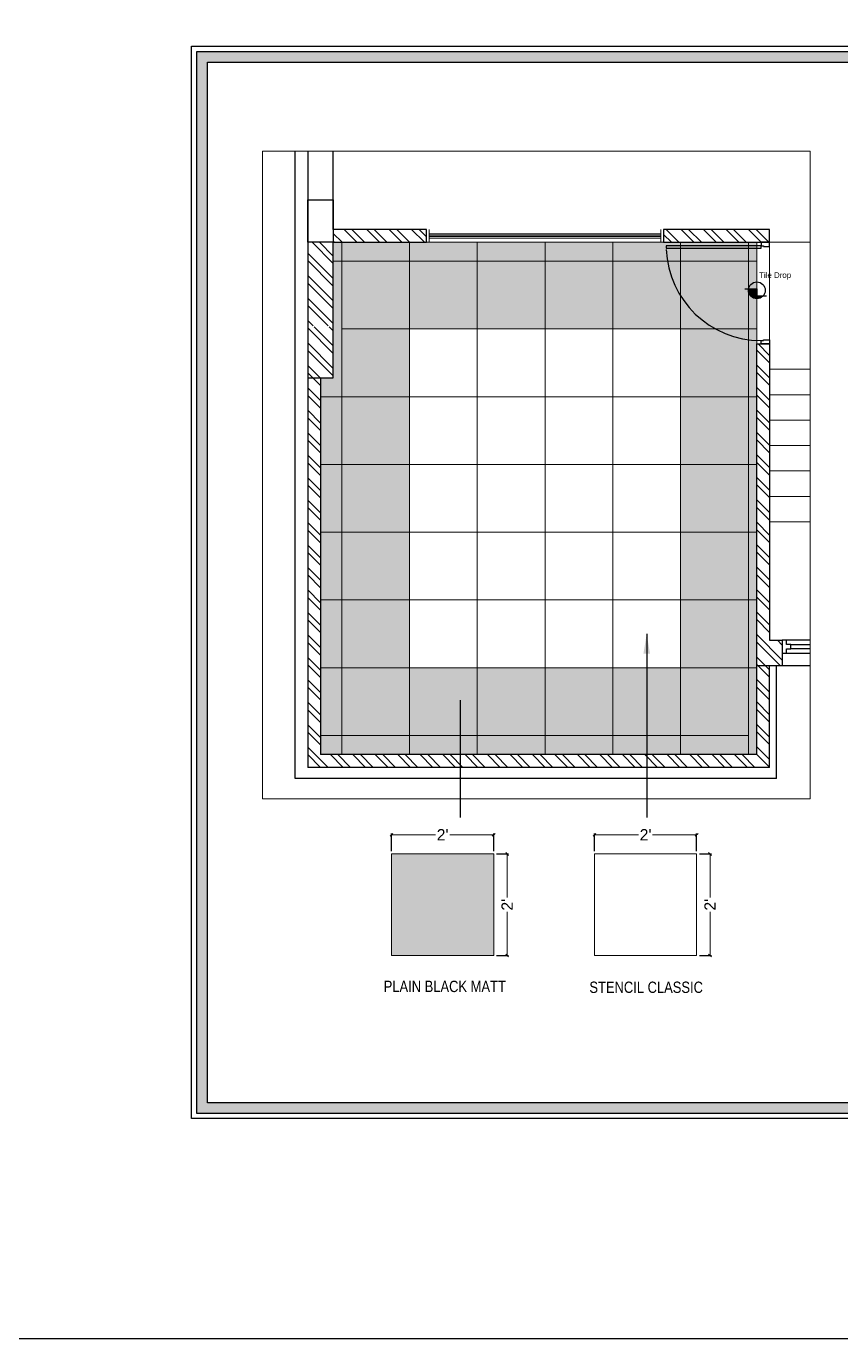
# Model space of a CAD drawing. Header units: millimetres. Extents: x 56222 to 3066687, y -650199 to -121287.
# Drawn here: x 153555.5 to 153844, y -179985.6 to -179520.6 of the extents above; entities that cross this region are included whole.
import ezdxf

# ---------------------------------------------------------------- set-up
doc = ezdxf.new("R2010")
doc.units = ezdxf.units.MM
doc.header["$MEASUREMENT"] = 0
doc.header["$PDMODE"] = 35
doc.layers.get('Defpoints').update_dxf_attribs({"color": 220})
for name, color, linetype in [('AR DOOR', 40, 'Continuous'), ('AR ELE-5', 134, 'Continuous'), ('AR HATCH-7', 7, 'Continuous'), ('GROUND FLOOR  ( Text )', 251, 'Continuous'), ('WIN', 250, 'Continuous')]:
    doc.layers.add(name, color=color, linetype=linetype)
for name, color, linetype, lineweight in [('COLUMN', 1, 'Continuous', 30), ('dim05', 1, 'Continuous', 13), ('Electrical', 84, 'Continuous', 30), ('FIRST FLOOR ( DW_RAIL )', 7, 'Continuous', 9), ('FIRST FLOOR ( TEXT )', 7, 'Continuous', 9), ('FIRST FLOOR_( STAIR )', 251, 'Continuous', 9), ('GROUND FLOOR  ( PLINE )', 251, 'Continuous', 30), ('NAME PLATE', 7, 'Continuous', 25), ('SECOND FLOOR', 7, 'Continuous', 9), ('SECOND FLOOR  ( PLINE )', 251, 'Continuous', 30), ('wall', 7, 'Continuous', 30), ('XX~SLAB ( BEAM )~ ( DIM )', 7, 'Continuous', 9)]:
    doc.layers.add(name, color=color, linetype=linetype, lineweight=lineweight)
doc.layers.add('hatch', color=253, linetype='Continuous', lineweight=0, transparency=0.4)
doc.layers.add('XX~SLAB ( PLINE )', color=251, linetype='Continuous', plot=False)
doc.styles.add('Arial', font='arial.ttf')
doc.styles.add('Cn_BT_9 ( BOLD )', font='swisscb.ttf', dxfattribs={"height": 9})
doc.styles.add('KATHA', font='swissc.ttf')
doc.styles.get("Standard").update_dxf_attribs({"font": 'arial.ttf', "height": 6})
doc.dimstyles.new('Cn_BT_9 ( BOLD )', dxfattribs={"dimtxt": 9, "dimasz": 5, "dimexe": 1.5, "dimexo": 0, "dimgap": 0.09, "dimtad": 0, "dimzin": 3, "dimdsep": 46, "dimlunit": 4, "dimtxsty": 'Cn_BT_9 ( BOLD )', "dimblk": 'DOT', "dimcen": 0.09, "dimdle": 1.5, "dimclrd": 251, "dimclre": 251, "dimclrt": 5, "dimadec": 0, "dimazin": 0, "dimtfac": 0.75, "dimtofl": 0, "dimtmove": 0, "dimatfit": 3, "dimfxl": 0, "dimtolj": 1, "dimtzin": 0, "dimlwd": 15, "dimlwe": 15, "dimarcsym": 0})
doc.dimstyles.new('ISO-25', dxfattribs={"dimtxt": 2.5, "dimasz": 1, "dimexe": 0.5, "dimexo": 1, "dimtad": 0, "dimdec": 1, "dimlunit": 4, "dimtxsty": 'Standard', "dimblk": 'OBLIQUE', "dimcen": 2.5, "dimclrd": 1, "dimclre": 1, "dimclrt": 5, "dimadec": 0, "dimazin": 0, "dimtfac": 1, "dimtdec": 1, "dimtmove": 0, "dimatfit": 3, "dimfxl": 1, "dimlwd": -1, "dimarcsym": 0})
pattern_1 = [(135, (769.57, -37.0313), (-3.97747564, -3.97747564), []), (135, (769.57, -34.3796), (-3.97747564, -3.97747564), [])]

# ---------------------------------------------------------------- blocks, each defined once
blk = doc.blocks.new('LAYOUT FILE')
at = {"layer": 'NAME PLATE', "true_color": 0xd39e00}
h = blk.add_hatch(color=42, dxfattribs=at)
h.paths.add_polyline_path([(3346889.83, -513806.18), (3346889.83, -514260.7), (3347535.56, -514260.7), (3347535.56, -513806.18)])
h.paths.add_polyline_path([(3346894.36, -513810.71), (3347531.03, -513810.71), (3347531.03, -514256.17), (3346894.36, -514256.17)], flags=16)
at = {"layer": 'NAME PLATE', "color": 42, "true_color": 0xd39e00}
for points in [[(3346887.56, -513803.91), (3347537.83, -513803.91), (3347537.83, -514262.96), (3346887.56, -514262.96)], [(3346889.83, -513806.18), (3347535.56, -513806.18), (3347535.56, -514260.7), (3346889.83, -514260.7)], [(3346894.36, -513810.71), (3347531.03, -513810.71), (3347531.03, -514256.17), (3346894.36, -514256.17)]]:
    blk.add_lwpolyline(points, close=True, dxfattribs=at)
blk = doc.blocks.new('*U18')
for points in [[(0, 0), (0, 1120), (-30, 1120), (-30, 0)], [(40, 0), (0, 0), (0, -30), (-10, -30), (-10, -100), (40, -100)], [(-1160, 0), (-1120, 0), (-1120, -30), (-1110, -30), (-1110, -100), (-1160, -100)]]:
    blk.add_lwpolyline(points, close=True)
at = {"layer": 'AR ELE-5', "linetype": 'ByBlock', "ltscale": 15}
blk.add_arc((2, -1), 1122, 92.373, 179.9653, dxfattribs=at)
blk = doc.blocks.new('DF DF D')
at = {"layer": 'WIN'}
h = blk.add_hatch(color=256, dxfattribs=at)
h.dxf.hatch_style = 1
h.paths.add_polyline_path([(3351769.17, -515756.21), (3351769.17, -515753.29, 0.049939), (3351768.58, -515753.23, 0.699776), (3351766.66, -515758.48), (3351766.66, -515756.21)])
blk.add_lwpolyline([(3351769.17, -515752), (3351769.17, -515756.21), (3351766.66, -515756.21), (3351766.66, -515759.61)], dxfattribs=at)
blk.add_circle((3351768.58, -515756.21), 2.98, dxfattribs=at)
blk = doc.blocks.new('_Oblique')
at = {"layer": 'wall', "color": 0, "lineweight": -2}
blk.add_line((-0.5, -0.5), (0.5, 0.5), dxfattribs=at)
blk = doc.blocks.new('*D288')
at = {"layer": 'Defpoints', "color": 0, "lineweight": 30, "transparency": 16777216}
for p in [(153721.1, -179807.04), (153684.91, -179813.84), (153721.1, -179813.84)]:
    blk.add_point(p, dxfattribs=at)
at = {"layer": 'dim05', "color": 1, "linetype": 'Continuous', "lineweight": -2, "transparency": 16777216}
for p, q in [((153684.91, -179812.84), (153684.91, -179806.54)), ((153721.1, -179812.84), (153721.1, -179806.54))]:
    blk.add_line(p, q, dxfattribs=at)
at = {"layer": 'dim05', "color": 1, "linetype": 'Continuous', "transparency": 16777216}
for p, q in [((153684.91, -179807.04), (153700.5, -179807.04)), ((153721.1, -179807.04), (153705.5, -179807.04))]:
    blk.add_line(p, q, dxfattribs=at)
at = {"layer": 'dim05', "color": 1, "transparency": 16777216, "rotation": 180}
blk.add_blockref('_Oblique', (153684.91, -179807.04), dxfattribs=at)
at = {"layer": 'dim05', "color": 1, "transparency": 16777216}
blk.add_blockref('_Oblique', (153721.1, -179807.04), dxfattribs=at)
at = {"layer": 'dim05', "color": 5, "lineweight": 25, "transparency": 16777216, "insert": (153703, -179807.04), "char_height": 4, "attachment_point": 5, "style": 'Arial'}
blk.add_mtext("2'", dxfattribs=at)
blk = doc.blocks.new('*D289')
at = {"layer": 'Defpoints', "color": 0, "lineweight": 30, "transparency": 16777216}
for p in [(153721.1, -179813.84), (153721.1, -179849.8), (153725.85, -179849.8)]:
    blk.add_point(p, dxfattribs=at)
at = {"layer": 'dim05', "color": 1, "linetype": 'Continuous', "lineweight": -2, "transparency": 16777216}
for p, q in [((153722.1, -179813.84), (153726.35, -179813.84)), ((153722.1, -179849.8), (153726.35, -179849.8))]:
    blk.add_line(p, q, dxfattribs=at)
at = {"layer": 'dim05', "color": 1, "linetype": 'Continuous', "transparency": 16777216}
for p, q in [((153725.85, -179813.84), (153725.85, -179829.32)), ((153725.85, -179849.8), (153725.85, -179834.32))]:
    blk.add_line(p, q, dxfattribs=at)
at = {"layer": 'dim05', "color": 1, "transparency": 16777216}
for p, rotation in [((153725.85, -179813.84), 90), ((153725.85, -179849.8), 270)]:
    blk.add_blockref('_Oblique', p, dxfattribs=dict(at, rotation=rotation))
at = {"layer": 'dim05', "color": 5, "lineweight": 25, "transparency": 16777216, "insert": (153725.85, -179831.82), "char_height": 4, "attachment_point": 5, "rotation": 90, "style": 'Arial'}
blk.add_mtext("2'", dxfattribs=at)
blk = doc.blocks.new('*D290')
at = {"layer": 'Defpoints', "color": 0, "lineweight": 30, "transparency": 16777216}
for p in [(153792.98, -179807.04), (153756.79, -179813.84), (153792.98, -179813.84)]:
    blk.add_point(p, dxfattribs=at)
at = {"layer": 'dim05', "color": 1, "linetype": 'Continuous', "lineweight": -2, "transparency": 16777216}
for p, q in [((153756.79, -179812.84), (153756.79, -179806.54)), ((153792.98, -179812.84), (153792.98, -179806.54))]:
    blk.add_line(p, q, dxfattribs=at)
at = {"layer": 'dim05', "color": 1, "linetype": 'Continuous', "transparency": 16777216}
for p, q in [((153756.79, -179807.04), (153772.39, -179807.04)), ((153792.98, -179807.04), (153777.39, -179807.04))]:
    blk.add_line(p, q, dxfattribs=at)
at = {"layer": 'dim05', "color": 1, "transparency": 16777216, "rotation": 180}
blk.add_blockref('_Oblique', (153756.79, -179807.04), dxfattribs=at)
at = {"layer": 'dim05', "color": 1, "transparency": 16777216}
blk.add_blockref('_Oblique', (153792.98, -179807.04), dxfattribs=at)
at = {"layer": 'dim05', "color": 5, "lineweight": 25, "transparency": 16777216, "insert": (153774.89, -179807.04), "char_height": 4, "attachment_point": 5, "style": 'Arial'}
blk.add_mtext("2'", dxfattribs=at)
blk = doc.blocks.new('*D291')
at = {"layer": 'Defpoints', "color": 0, "lineweight": 30, "transparency": 16777216}
for p in [(153792.98, -179813.84), (153792.98, -179849.8), (153797.73, -179849.8)]:
    blk.add_point(p, dxfattribs=at)
at = {"layer": 'dim05', "color": 1, "linetype": 'Continuous', "lineweight": -2, "transparency": 16777216}
for p, q in [((153793.98, -179813.84), (153798.23, -179813.84)), ((153793.98, -179849.8), (153798.23, -179849.8))]:
    blk.add_line(p, q, dxfattribs=at)
at = {"layer": 'dim05', "color": 1, "linetype": 'Continuous', "transparency": 16777216}
for p, q in [((153797.73, -179813.84), (153797.73, -179829.32)), ((153797.73, -179849.8), (153797.73, -179834.32))]:
    blk.add_line(p, q, dxfattribs=at)
at = {"layer": 'dim05', "color": 1, "transparency": 16777216}
for p, rotation in [((153797.73, -179813.84), 90), ((153797.73, -179849.8), 270)]:
    blk.add_blockref('_Oblique', p, dxfattribs=dict(at, rotation=rotation))
at = {"layer": 'dim05', "color": 5, "lineweight": 25, "transparency": 16777216, "insert": (153797.73, -179831.82), "char_height": 4, "attachment_point": 5, "rotation": 90, "style": 'Arial'}
blk.add_mtext("2'", dxfattribs=at)
blk = doc.blocks.new('_Dot')
at = {"color": 0, "linetype": 'ByBlock', "lineweight": -2}
blk.add_line((-0.5, 0), (-1, 0), dxfattribs=at)
at = {"color": 0, "linetype": 'ByBlock', "const_width": 0.5}
blk.add_lwpolyline([(-0.25, 0, 1), (0.25, 0, 1)], format="xyb", close=True, dxfattribs=at)

msp = doc.modelspace()

# ---------------------------------------------------------------- hatches: boundary and pattern name
at = {"layer": 'AR HATCH-7', "lineweight": 30, "true_color": 0x000000, "transparency": 33554684}
h = msp.add_hatch(color=18, dxfattribs=at)
h.dxf.hatch_style = 1
h.paths.add_polyline_path([(153667.293, -179597.165), (153664.293, -179597.165), (153664.293, -179603.857), (153667.293, -179603.857)])
h.paths.add_polyline_path([(153667.293, -179603.857), (153664.293, -179603.857), (153664.293, -179645.165), (153659.793, -179645.165), (153659.793, -179651.857), (153667.293, -179651.857), (153667.293, -179627.857)])
h.paths.add_polyline_path([(153667.293, -179651.857), (153659.793, -179651.857), (153659.793, -179675.857), (153667.293, -179675.857)])
h.paths.add_polyline_path([(153667.293, -179675.857), (153659.793, -179675.857), (153659.793, -179699.857), (153667.293, -179699.857)])
h = msp.add_hatch(color=18, dxfattribs=at)
h.dxf.hatch_style = 1
h.paths.add_polyline_path([(153691.293, -179597.165), (153667.293, -179597.165), (153667.293, -179603.857), (153691.293, -179603.857)])
h.paths.add_polyline_path([(153715.293, -179597.165), (153691.293, -179597.165), (153691.293, -179603.857), (153715.293, -179603.857)])
h.paths.add_polyline_path([(153739.293, -179597.165), (153715.293, -179597.165), (153715.293, -179603.857), (153739.293, -179603.857)])
h.paths.add_polyline_path([(153763.293, -179597.165), (153739.293, -179597.165), (153739.293, -179603.857), (153763.293, -179603.857)])
h.paths.add_polyline_path([(153787.293, -179597.165), (153763.293, -179597.165), (153763.293, -179603.857), (153787.293, -179603.857)])
h.paths.add_polyline_path([(153811.293, -179597.165), (153787.293, -179597.165), (153787.293, -179603.857), (153811.293, -179603.857)])
h.paths.add_polyline_path([(153814.293, -179597.165), (153811.293, -179597.165), (153811.293, -179603.857), (153814.293, -179603.857)])
h.paths.add_polyline_path([(153814.293, -179603.857), (153811.293, -179603.857), (153811.293, -179627.857), (153814.293, -179627.857)])
h.paths.add_polyline_path([(153811.293, -179603.857), (153787.293, -179603.857), (153787.293, -179627.857), (153811.293, -179627.857)])
h.paths.add_polyline_path([(153787.293, -179603.857), (153763.293, -179603.857), (153763.293, -179627.857), (153787.293, -179627.857)])
h.paths.add_polyline_path([(153763.293, -179603.857), (153739.293, -179603.857), (153739.293, -179627.857), (153763.293, -179627.857)])
h.paths.add_polyline_path([(153739.293, -179603.857), (153715.293, -179603.857), (153715.293, -179627.857), (153739.293, -179627.857)])
h.paths.add_polyline_path([(153715.293, -179603.857), (153691.293, -179603.857), (153691.293, -179627.857), (153715.293, -179627.857)])
h.paths.add_polyline_path([(153691.293, -179603.857), (153667.293, -179603.857), (153667.293, -179627.857), (153691.293, -179627.857)])
h.paths.add_polyline_path([(153691.293, -179627.857), (153667.293, -179627.857), (153667.293, -179651.857), (153691.293, -179651.857)])
h.paths.add_polyline_path([(153691.293, -179651.857), (153667.293, -179651.857), (153667.293, -179675.857), (153691.293, -179675.857)])
h.paths.add_polyline_path([(153691.293, -179675.857), (153667.293, -179675.857), (153667.293, -179699.857), (153691.293, -179699.857)])
h.paths.add_polyline_path([(153691.293, -179699.857), (153667.293, -179699.857), (153667.293, -179723.857), (153691.293, -179723.857)])
h.paths.add_polyline_path([(153691.293, -179723.857), (153667.293, -179723.857), (153667.293, -179747.857), (153691.293, -179747.857)])
h.paths.add_polyline_path([(153691.293, -179747.857), (153667.293, -179747.857), (153667.293, -179771.857), (153691.293, -179771.857)])
h.paths.add_polyline_path([(153715.293, -179747.857), (153691.293, -179747.857), (153691.293, -179771.857), (153715.293, -179771.857)])
h.paths.add_polyline_path([(153691.293, -179771.857), (153667.293, -179771.857), (153667.293, -179778.666), (153691.293, -179778.666)])
h.paths.add_polyline_path([(153715.293, -179771.857), (153691.293, -179771.857), (153691.293, -179778.666), (153715.293, -179778.666)])
h.paths.add_polyline_path([(153739.293, -179771.857), (153715.293, -179771.857), (153715.293, -179778.666), (153739.293, -179778.666)])
h.paths.add_polyline_path([(153739.293, -179747.857), (153715.293, -179747.857), (153715.293, -179771.857), (153739.293, -179771.857)])
h.paths.add_polyline_path([(153763.293, -179747.857), (153739.293, -179747.857), (153739.293, -179771.857), (153763.293, -179771.857)])
h.paths.add_polyline_path([(153763.293, -179771.857), (153739.293, -179771.857), (153739.293, -179778.666), (153763.293, -179778.666)])
h.paths.add_polyline_path([(153787.293, -179771.857), (153763.293, -179771.857), (153763.293, -179778.666), (153787.293, -179778.666)])
h.paths.add_polyline_path([(153787.293, -179747.857), (153763.293, -179747.857), (153763.293, -179771.857), (153787.293, -179771.857)])
h.paths.add_polyline_path([(153811.293, -179747.857), (153787.293, -179747.857), (153787.293, -179771.857), (153811.293, -179771.857)])
h.paths.add_polyline_path([(153811.293, -179771.857), (153787.293, -179771.857), (153787.293, -179778.666), (153811.293, -179778.666)])
h.paths.add_polyline_path([(153811.293, -179723.857), (153787.293, -179723.857), (153787.293, -179747.857), (153811.293, -179747.857)])
h.paths.add_polyline_path([(153811.293, -179699.857), (153787.293, -179699.857), (153787.293, -179723.857), (153811.293, -179723.857)])
h.paths.add_polyline_path([(153811.293, -179675.857), (153787.293, -179675.857), (153787.293, -179699.857), (153811.293, -179699.857)])
h.paths.add_polyline_path([(153811.293, -179651.857), (153787.293, -179651.857), (153787.293, -179675.857), (153811.293, -179675.857)])
h.paths.add_polyline_path([(153811.293, -179627.857), (153787.293, -179627.857), (153787.293, -179651.857), (153811.293, -179651.857)])
h = msp.add_hatch(color=18, dxfattribs=at)
h.dxf.hatch_style = 1
h.paths.add_polyline_path([(153667.293, -179699.857), (153659.793, -179699.857), (153659.793, -179723.857), (153667.293, -179723.857)])
h.paths.add_polyline_path([(153667.293, -179723.857), (153659.793, -179723.857), (153659.793, -179747.857), (153667.293, -179747.857)])
h.paths.add_polyline_path([(153667.293, -179747.857), (153659.793, -179747.857), (153659.793, -179771.857), (153667.293, -179771.857)])
h.paths.add_polyline_path([(153667.293, -179771.857), (153659.793, -179771.857), (153659.793, -179778.666), (153667.293, -179778.666)])
h.paths.add_polyline_path([(153814.293, -179747.857), (153811.293, -179747.857), (153811.293, -179771.857), (153811.293, -179778.666), (153814.293, -179778.666)])
h.paths.add_polyline_path([(153814.293, -179723.857), (153811.293, -179723.857), (153811.293, -179747.857), (153814.293, -179747.857), (153814.293, -179747.165)])
h.paths.add_polyline_path([(153814.293, -179699.857), (153811.293, -179699.857), (153811.293, -179723.857), (153814.293, -179723.857)])
h.paths.add_polyline_path([(153814.293, -179675.857), (153811.293, -179675.857), (153811.293, -179699.857), (153814.293, -179699.857)])
h.paths.add_polyline_path([(153814.293, -179651.857), (153811.293, -179651.857), (153811.293, -179675.857), (153814.293, -179675.857)])
h.paths.add_polyline_path([(153814.293, -179633.165), (153814.293, -179631.931, -0.0223905), (153811.293, -179631.66), (153811.293, -179651.857), (153814.293, -179651.857)])
h.paths.add_polyline_path([(153814.293, -179627.857), (153811.293, -179627.857), (153811.293, -179631.66, 0.0223905), (153814.293, -179631.931)])
h = msp.add_hatch(color=18, dxfattribs=at)
h.dxf.hatch_style = 1
h.paths.add_polyline_path([(153721.098, -179813.843), (153684.908, -179813.843), (153684.908, -179849.802), (153721.098, -179849.802)])
at = {"layer": 'hatch', "lineweight": 0, "true_color": 0x636466, "transparency": 33554610}
h = msp.add_hatch(dxfattribs=at)
h.set_pattern_fill('ANSI32', color=251, scale=15, angle=90, style=0)
h.set_pattern_definition(pattern_1)
h.paths.add_polyline_path([(153697.293, -179592.665), (153664.293, -179592.665), (153664.293, -179597.165), (153697.293, -179597.165)])
h = msp.add_hatch(dxfattribs=at)
h.set_pattern_fill('ANSI32', color=251, scale=15, angle=90, style=0)
h.set_pattern_definition(pattern_1)
h.paths.add_polyline_path([(153818.793, -179592.665), (153803.427, -179592.665), (153781.293, -179592.665), (153781.293, -179597.165), (153818.793, -179597.165)])
h = msp.add_hatch(dxfattribs=at)
h.set_pattern_fill('ANSI32', color=251, scale=15, angle=90, style=0)
h.set_pattern_definition(pattern_1)
h.paths.add_polyline_path([(153664.293, -179597.165), (153655.293, -179597.165), (153655.293, -179645.165), (153664.293, -179645.165)])
h.paths.add_polyline_path([(153656.773, -179626.713), (153663.865, -179626.713), (153663.865, -179627.076), (153656.773, -179627.076)], flags=16)
h = msp.add_hatch(dxfattribs=at)
h.set_pattern_fill('ANSI32', color=251, scale=15, angle=90, style=0)
h.set_pattern_definition(pattern_1)
h.paths.add_polyline_path([(153823.293, -179738.165), (153818.793, -179738.165), (153818.793, -179633.165), (153815.793, -179633.165), (153814.293, -179633.165), (153814.293, -179747.165), (153823.293, -179747.165)])
h = msp.add_hatch(dxfattribs=at)
h.set_pattern_fill('ANSI32', color=251, scale=15, angle=90, style=0)
h.set_pattern_definition(pattern_1)
h.paths.add_polyline_path([(153818.793, -179747.165), (153814.293, -179747.165), (153814.293, -179778.666), (153659.793, -179778.666), (153659.793, -179645.165), (153655.293, -179645.165), (153655.293, -179783.166), (153818.793, -179783.166)])

# ---------------------------------------------------------------- linework, layer by layer
at = {"layer": 'COLUMN'}
msp.add_lwpolyline([(153655.293, -179582.165), (153664.293, -179582.165), (153664.293, -179597.165), (153655.293, -179597.165)], close=True, dxfattribs=at)
at = {"layer": 'dim05', "color": 3, "lineweight": 30}
msp.add_lwpolyline([(150904.03, -179275.246), (154243.905, -179275.246), (154243.905, -179985.574), (150904.03, -179985.574)], close=True, dxfattribs=at)
at = {"layer": 'FIRST FLOOR ( DW_RAIL )'}
for points in [[(153698.293, -179597.165), (153698.293, -179592.665)], [(153780.293, -179592.665), (153780.293, -179597.165)]]:
    msp.add_lwpolyline(points, dxfattribs=at)
for points in [[(153698.293, -179594.165), (153780.293, -179594.165), (153780.293, -179594.665), (153698.293, -179594.665)], [(153698.293, -179595.165), (153780.293, -179595.165), (153780.293, -179595.665), (153698.293, -179595.665)]]:
    msp.add_lwpolyline(points, close=True, dxfattribs=at)
at = {"layer": 'FIRST FLOOR_( STAIR )'}
for p, q in [((153833.204, -179642.165), (153818.793, -179642.165)), ((153833.204, -179651.165), (153818.793, -179651.165)), ((153833.204, -179660.165), (153818.793, -179660.165)), ((153833.204, -179669.165), (153818.793, -179669.165)), ((153833.204, -179678.165), (153818.793, -179678.165)), ((153833.204, -179687.165), (153818.793, -179687.165)), ((153833.204, -179696.165), (153818.793, -179696.165))]:
    msp.add_line(p, q, dxfattribs=at)
at = {"layer": 'GROUND FLOOR  ( PLINE )', "lineweight": 0}
msp.add_lwpolyline([(153639.148, -179564.87), (153833.204, -179564.87), (153833.204, -179794.295), (153639.148, -179794.295)], close=True, dxfattribs=at)
at = {"layer": 'GROUND FLOOR  ( Text )', "lineweight": 0}
for points in [[(153684.908, -179813.843), (153721.098, -179813.843), (153721.098, -179849.802), (153684.908, -179849.802)], [(153756.792, -179813.843), (153792.983, -179813.843), (153792.983, -179849.802), (153756.792, -179849.802)]]:
    msp.add_lwpolyline(points, close=True, dxfattribs=at)
at = {"layer": 'SECOND FLOOR'}
for p, q in [((153664.293, -179592.665), (153664.293, -179564.87)), ((153664.293, -179592.665), (153697.293, -179592.665)), ((153697.293, -179597.165), (153697.293, -179592.665)), ((153781.293, -179592.665), (153818.793, -179592.665)), ((153781.293, -179597.165), (153781.293, -179592.665)), ((153818.793, -179597.165), (153818.793, -179592.665)), ((153664.293, -179597.165), (153818.793, -179597.165)), ((153664.293, -179645.165), (153664.293, -179597.165)), ((153814.293, -179747.165), (153814.293, -179597.165)), ((153814.293, -179747.165), (153814.293, -179597.165)), ((153814.293, -179633.165), (153818.793, -179633.165)), ((153818.793, -179738.165), (153818.793, -179633.165)), ((153664.293, -179645.165), (153655.293, -179645.165)), ((153833.204, -179738.165), (153818.793, -179738.165))]:
    msp.add_line(p, q, dxfattribs=at)
at = {"layer": 'SECOND FLOOR  ( PLINE )'}
for p, q in [((153655.293, -179564.87), (153655.293, -179783.166)), ((153659.793, -179645.165), (153659.793, -179778.666)), ((153814.293, -179778.666), (153814.293, -179747.165)), ((153818.793, -179783.166), (153818.793, -179747.165)), ((153814.293, -179778.666), (153659.793, -179778.666)), ((153818.793, -179783.166), (153655.293, -179783.166))]:
    msp.add_line(p, q, dxfattribs=at)
for points in [[(153655.293, -179564.87), (153655.293, -179645.165), (153664.293, -179645.165), (153664.293, -179597.165), (153697.293, -179597.165), (153697.293, -179592.665), (153664.293, -179592.665), (153664.293, -179564.87)], [(153823.293, -179747.165), (153814.293, -179747.165), (153814.293, -179633.165), (153818.793, -179633.165), (153818.793, -179738.165), (153823.293, -179738.165), (153823.293, -179747.165), (153823.293, -179747.165)]]:
    msp.add_lwpolyline(points, dxfattribs=at)
msp.add_lwpolyline([(153818.793, -179592.665), (153781.293, -179592.665), (153781.293, -179597.165), (153818.793, -179597.165)], close=True, dxfattribs=at)
at = {"layer": 'XX~SLAB ( BEAM )~ ( DIM )', "color": 251, "lineweight": 0, "true_color": 0x636466}
for p, q in [((153691.293, -179600.165), (153691.293, -179597.282)), ((153739.293, -179600.165), (153739.293, -179597.282)), ((153787.293, -179600.165), (153787.293, -179597.282)), ((153667.293, -179603.857), (153664.293, -179603.857)), ((153811.293, -179603.857), (153814.293, -179603.857)), ((153811.293, -179627.857), (153814.293, -179627.857)), ((153667.293, -179651.857), (153659.793, -179651.857)), ((153811.293, -179651.857), (153814.293, -179651.857)), ((153667.293, -179675.857), (153659.793, -179675.857)), ((153811.293, -179675.857), (153814.293, -179675.857)), ((153667.293, -179699.857), (153659.793, -179699.857)), ((153811.293, -179699.857), (153814.293, -179699.857)), ((153667.293, -179723.857), (153659.793, -179723.857)), ((153811.293, -179723.857), (153814.293, -179723.857)), ((153667.293, -179747.857), (153659.793, -179747.857)), ((153811.293, -179747.857), (153814.293, -179747.857)), ((153667.293, -179771.857), (153659.793, -179771.857))]:
    msp.add_line(p, q, dxfattribs=at)
for points in [[(153667.293, -179597.165), (153691.293, -179597.165), (153691.293, -179603.857), (153667.293, -179603.857)], [(153715.293, -179597.165), (153691.293, -179597.165), (153691.293, -179603.857), (153715.293, -179603.857)], [(153715.293, -179597.165), (153739.293, -179597.165), (153739.293, -179603.857), (153715.293, -179603.857)], [(153763.293, -179597.165), (153739.293, -179597.165), (153739.293, -179603.857), (153763.293, -179603.857)], [(153763.293, -179597.165), (153787.293, -179597.165), (153787.293, -179603.857), (153763.293, -179603.857)], [(153811.293, -179597.165), (153787.293, -179597.165), (153787.293, -179603.857), (153811.293, -179603.857)], [(153667.293, -179627.857), (153691.293, -179627.857), (153691.293, -179603.857), (153667.293, -179603.857)], [(153715.293, -179627.857), (153691.293, -179627.857), (153691.293, -179603.857), (153715.293, -179603.857)], [(153715.293, -179627.857), (153739.293, -179627.857), (153739.293, -179603.857), (153715.293, -179603.857)], [(153763.293, -179627.857), (153739.293, -179627.857), (153739.293, -179603.857), (153763.293, -179603.857)], [(153763.293, -179627.857), (153787.293, -179627.857), (153787.293, -179603.857), (153763.293, -179603.857)], [(153811.293, -179627.857), (153787.293, -179627.857), (153787.293, -179603.857), (153811.293, -179603.857)], [(153667.293, -179627.857), (153691.293, -179627.857), (153691.293, -179651.857), (153667.293, -179651.857)], [(153715.293, -179627.857), (153691.293, -179627.857), (153691.293, -179651.857), (153715.293, -179651.857)], [(153691.293, -179627.857), (153715.293, -179627.857), (153715.293, -179651.857), (153691.293, -179651.857)], [(153691.293, -179627.857), (153715.293, -179627.857), (153715.293, -179651.857), (153691.293, -179651.857)], [(153691.293, -179627.857), (153715.293, -179627.857), (153715.293, -179651.857), (153691.293, -179651.857)], [(153715.293, -179627.857), (153739.293, -179627.857), (153739.293, -179651.857), (153715.293, -179651.857)], [(153715.293, -179627.857), (153739.293, -179627.857), (153739.293, -179651.857), (153715.293, -179651.857)], [(153715.293, -179627.857), (153739.293, -179627.857), (153739.293, -179651.857), (153715.293, -179651.857)], [(153715.293, -179627.857), (153739.293, -179627.857), (153739.293, -179651.857), (153715.293, -179651.857)], [(153763.293, -179627.857), (153739.293, -179627.857), (153739.293, -179651.857), (153763.293, -179651.857)], [(153739.293, -179627.857), (153763.293, -179627.857), (153763.293, -179651.857), (153739.293, -179651.857)], [(153739.293, -179627.857), (153763.293, -179627.857), (153763.293, -179651.857), (153739.293, -179651.857)], [(153739.293, -179627.857), (153763.293, -179627.857), (153763.293, -179651.857), (153739.293, -179651.857)], [(153763.293, -179627.857), (153787.293, -179627.857), (153787.293, -179651.857), (153763.293, -179651.857)], [(153763.293, -179627.857), (153787.293, -179627.857), (153787.293, -179651.857), (153763.293, -179651.857)], [(153763.293, -179627.857), (153787.293, -179627.857), (153787.293, -179651.857), (153763.293, -179651.857)], [(153763.293, -179627.857), (153787.293, -179627.857), (153787.293, -179651.857), (153763.293, -179651.857)], [(153811.293, -179627.857), (153787.293, -179627.857), (153787.293, -179651.857), (153811.293, -179651.857)], [(153667.293, -179675.857), (153691.293, -179675.857), (153691.293, -179651.857), (153667.293, -179651.857)], [(153715.293, -179675.857), (153691.293, -179675.857), (153691.293, -179651.857), (153715.293, -179651.857)], [(153691.293, -179651.857), (153715.293, -179651.857), (153715.293, -179675.857), (153691.293, -179675.857)], [(153691.293, -179651.857), (153715.293, -179651.857), (153715.293, -179675.857), (153691.293, -179675.857)], [(153691.293, -179651.857), (153715.293, -179651.857), (153715.293, -179675.857), (153691.293, -179675.857)], [(153715.293, -179675.857), (153739.293, -179675.857), (153739.293, -179651.857), (153715.293, -179651.857)], [(153715.293, -179651.857), (153739.293, -179651.857), (153739.293, -179675.857), (153715.293, -179675.857)], [(153715.293, -179651.857), (153739.293, -179651.857), (153739.293, -179675.857), (153715.293, -179675.857)], [(153715.293, -179651.857), (153739.293, -179651.857), (153739.293, -179675.857), (153715.293, -179675.857)], [(153763.293, -179675.857), (153739.293, -179675.857), (153739.293, -179651.857), (153763.293, -179651.857)], [(153739.293, -179651.857), (153763.293, -179651.857), (153763.293, -179675.857), (153739.293, -179675.857)], [(153739.293, -179651.857), (153763.293, -179651.857), (153763.293, -179675.857), (153739.293, -179675.857)], [(153739.293, -179651.857), (153763.293, -179651.857), (153763.293, -179675.857), (153739.293, -179675.857)], [(153763.293, -179675.857), (153787.293, -179675.857), (153787.293, -179651.857), (153763.293, -179651.857)], [(153763.293, -179651.857), (153787.293, -179651.857), (153787.293, -179675.857), (153763.293, -179675.857)], [(153763.293, -179651.857), (153787.293, -179651.857), (153787.293, -179675.857), (153763.293, -179675.857)], [(153763.293, -179651.857), (153787.293, -179651.857), (153787.293, -179675.857), (153763.293, -179675.857)], [(153811.293, -179675.857), (153787.293, -179675.857), (153787.293, -179651.857), (153811.293, -179651.857)], [(153667.293, -179675.857), (153691.293, -179675.857), (153691.293, -179699.857), (153667.293, -179699.857)], [(153715.293, -179675.857), (153691.293, -179675.857), (153691.293, -179699.857), (153715.293, -179699.857)], [(153691.293, -179675.857), (153715.293, -179675.857), (153715.293, -179699.857), (153691.293, -179699.857)], [(153691.293, -179675.857), (153715.293, -179675.857), (153715.293, -179699.857), (153691.293, -179699.857)], [(153691.293, -179675.857), (153715.293, -179675.857), (153715.293, -179699.857), (153691.293, -179699.857)], [(153715.293, -179675.857), (153739.293, -179675.857), (153739.293, -179699.857), (153715.293, -179699.857)], [(153715.293, -179675.857), (153739.293, -179675.857), (153739.293, -179699.857), (153715.293, -179699.857)], [(153715.293, -179675.857), (153739.293, -179675.857), (153739.293, -179699.857), (153715.293, -179699.857)], [(153715.293, -179675.857), (153739.293, -179675.857), (153739.293, -179699.857), (153715.293, -179699.857)], [(153763.293, -179675.857), (153739.293, -179675.857), (153739.293, -179699.857), (153763.293, -179699.857)], [(153739.293, -179675.857), (153763.293, -179675.857), (153763.293, -179699.857), (153739.293, -179699.857)], [(153739.293, -179675.857), (153763.293, -179675.857), (153763.293, -179699.857), (153739.293, -179699.857)], [(153739.293, -179675.857), (153763.293, -179675.857), (153763.293, -179699.857), (153739.293, -179699.857)], [(153763.293, -179675.857), (153787.293, -179675.857), (153787.293, -179699.857), (153763.293, -179699.857)], [(153763.293, -179675.857), (153787.293, -179675.857), (153787.293, -179699.857), (153763.293, -179699.857)], [(153763.293, -179675.857), (153787.293, -179675.857), (153787.293, -179699.857), (153763.293, -179699.857)], [(153763.293, -179675.857), (153787.293, -179675.857), (153787.293, -179699.857), (153763.293, -179699.857)], [(153811.293, -179675.857), (153787.293, -179675.857), (153787.293, -179699.857), (153811.293, -179699.857)], [(153667.293, -179723.857), (153691.293, -179723.857), (153691.293, -179699.857), (153667.293, -179699.857)], [(153715.293, -179723.857), (153691.293, -179723.857), (153691.293, -179699.857), (153715.293, -179699.857)], [(153691.293, -179699.857), (153715.293, -179699.857), (153715.293, -179723.857), (153691.293, -179723.857)], [(153691.293, -179699.857), (153715.293, -179699.857), (153715.293, -179723.857), (153691.293, -179723.857)], [(153691.293, -179699.857), (153715.293, -179699.857), (153715.293, -179723.857), (153691.293, -179723.857)], [(153715.293, -179723.857), (153739.293, -179723.857), (153739.293, -179699.857), (153715.293, -179699.857)], [(153715.293, -179699.857), (153739.293, -179699.857), (153739.293, -179723.857), (153715.293, -179723.857)], [(153715.293, -179699.857), (153739.293, -179699.857), (153739.293, -179723.857), (153715.293, -179723.857)], [(153715.293, -179699.857), (153739.293, -179699.857), (153739.293, -179723.857), (153715.293, -179723.857)], [(153763.293, -179723.857), (153739.293, -179723.857), (153739.293, -179699.857), (153763.293, -179699.857)], [(153739.293, -179699.857), (153763.293, -179699.857), (153763.293, -179723.857), (153739.293, -179723.857)], [(153739.293, -179699.857), (153763.293, -179699.857), (153763.293, -179723.857), (153739.293, -179723.857)], [(153739.293, -179699.857), (153763.293, -179699.857), (153763.293, -179723.857), (153739.293, -179723.857)], [(153763.293, -179723.857), (153787.293, -179723.857), (153787.293, -179699.857), (153763.293, -179699.857)], [(153763.293, -179699.857), (153787.293, -179699.857), (153787.293, -179723.857), (153763.293, -179723.857)], [(153763.293, -179699.857), (153787.293, -179699.857), (153787.293, -179723.857), (153763.293, -179723.857)], [(153763.293, -179699.857), (153787.293, -179699.857), (153787.293, -179723.857), (153763.293, -179723.857)], [(153811.293, -179723.857), (153787.293, -179723.857), (153787.293, -179699.857), (153811.293, -179699.857)], [(153667.293, -179723.857), (153691.293, -179723.857), (153691.293, -179747.857), (153667.293, -179747.857)], [(153715.293, -179723.857), (153691.293, -179723.857), (153691.293, -179747.857), (153715.293, -179747.857)], [(153691.293, -179723.857), (153715.293, -179723.857), (153715.293, -179747.857), (153691.293, -179747.857)], [(153691.293, -179723.857), (153715.293, -179723.857), (153715.293, -179747.857), (153691.293, -179747.857)], [(153691.293, -179723.857), (153715.293, -179723.857), (153715.293, -179747.857), (153691.293, -179747.857)], [(153715.293, -179723.857), (153739.293, -179723.857), (153739.293, -179747.857), (153715.293, -179747.857)], [(153715.293, -179723.857), (153739.293, -179723.857), (153739.293, -179747.857), (153715.293, -179747.857)], [(153715.293, -179723.857), (153739.293, -179723.857), (153739.293, -179747.857), (153715.293, -179747.857)], [(153715.293, -179723.857), (153739.293, -179723.857), (153739.293, -179747.857), (153715.293, -179747.857)], [(153763.293, -179723.857), (153739.293, -179723.857), (153739.293, -179747.857), (153763.293, -179747.857)], [(153739.293, -179723.857), (153763.293, -179723.857), (153763.293, -179747.857), (153739.293, -179747.857)], [(153739.293, -179723.857), (153763.293, -179723.857), (153763.293, -179747.857), (153739.293, -179747.857)], [(153739.293, -179723.857), (153763.293, -179723.857), (153763.293, -179747.857), (153739.293, -179747.857)], [(153763.293, -179723.857), (153787.293, -179723.857), (153787.293, -179747.857), (153763.293, -179747.857)], [(153763.293, -179723.857), (153787.293, -179723.857), (153787.293, -179747.857), (153763.293, -179747.857)], [(153763.293, -179723.857), (153787.293, -179723.857), (153787.293, -179747.857), (153763.293, -179747.857)], [(153763.293, -179723.857), (153787.293, -179723.857), (153787.293, -179747.857), (153763.293, -179747.857)], [(153811.293, -179723.857), (153787.293, -179723.857), (153787.293, -179747.857), (153811.293, -179747.857)], [(153667.293, -179771.857), (153691.293, -179771.857), (153691.293, -179747.857), (153667.293, -179747.857)], [(153715.293, -179747.857), (153691.293, -179747.857), (153691.293, -179771.857), (153715.293, -179771.857)], [(153715.293, -179747.857), (153739.293, -179747.857), (153739.293, -179771.857), (153715.293, -179771.857)], [(153763.293, -179747.857), (153739.293, -179747.857), (153739.293, -179771.857), (153763.293, -179771.857)], [(153763.293, -179747.857), (153787.293, -179747.857), (153787.293, -179771.857), (153763.293, -179771.857)], [(153811.293, -179771.857), (153787.293, -179771.857), (153787.293, -179747.857), (153811.293, -179747.857)], [(153667.293, -179771.857), (153691.293, -179771.857), (153691.293, -179778.666), (153667.293, -179778.666)], [(153715.293, -179771.857), (153691.293, -179771.857), (153691.293, -179778.666), (153715.293, -179778.666)], [(153715.293, -179771.857), (153739.293, -179771.857), (153739.293, -179778.666), (153715.293, -179778.666)], [(153763.293, -179771.857), (153739.293, -179771.857), (153739.293, -179778.666), (153763.293, -179778.666)], [(153763.293, -179771.857), (153787.293, -179771.857), (153787.293, -179778.666), (153763.293, -179778.666)], [(153811.293, -179771.857), (153787.293, -179771.857), (153787.293, -179778.666), (153811.293, -179778.666)], [(153811.293, -179771.857), (153787.293, -179771.857), (153787.293, -179778.666), (153811.293, -179778.666)]]:
    msp.add_lwpolyline(points, close=True, dxfattribs=at)
msp.add_lwpolyline([(153818.793, -179644.395), (153818.793, -179597.165), (153833.204, -179597.165)], dxfattribs=at)
at = {"layer": 'XX~SLAB ( PLINE )'}
for p, q in [((153650.793, -179787.166), (153650.793, -179564.87)), ((153833.204, -179747.165), (153814.293, -179747.165)), ((153821.293, -179787.166), (153821.293, -179747.165)), ((153821.293, -179787.166), (153650.793, -179787.166))]:
    msp.add_line(p, q, dxfattribs=at)
for points in [[(153833.204, -179741.165), (153826.293, -179741.165), (153826.293, -179739.665), (153824.793, -179739.665), (153824.793, -179738.165), (153823.293, -179738.165), (153823.293, -179742.665), (153824.793, -179742.665), (153824.793, -179741.165), (153826.293, -179741.165), (153826.293, -179739.665), (153833.204, -179739.665)], [(153833.204, -179738.165), (153823.293, -179738.165), (153823.293, -179742.665), (153833.204, -179742.665)]]:
    msp.add_lwpolyline(points, dxfattribs=at)

# ---------------------------------------------------------------- block references
at = {"lineweight": 35, "rotation": 89.99999999999999}
msp.add_blockref('DF DF D', (-361941.913, -3531382.769), dxfattribs=at)
at = {"layer": 'AR DOOR', "linetype": 'ByBlock', "lineweight": -2, "extrusion": (0, 0, -1), "xscale": -0.02999999999996949, "yscale": 0.02999999999996949, "zscale": -0.02999999999996949, "rotation": 270}
msp.add_blockref('*U18', (-153815.793, -179598.365), dxfattribs=at)
at = {"layer": 'NAME PLATE', "lineweight": 0, "xscale": 0.8274979291973499, "yscale": 0.8274979291973499, "zscale": 0.8274979291973499}
msp.add_blockref('LAYOUT FILE', (-2615928.436, 245643.936), dxfattribs=at)

# ---------------------------------------------------------------- texts
at = {"layer": 'Electrical', "color": 240, "true_color": 0xed1f24, "transparency": 33554687, "insert": (153820.781, -179609.082), "char_height": 2, "attachment_point": 5}
msp.add_mtext('Tile Drop', dxfattribs=at)
at = {"layer": 'FIRST FLOOR ( TEXT )', "char_height": 4, "attachment_point": 5, "style": 'KATHA'}
for s, insert in [('PLAIN BLACK MATT ', (153703.765, -179860.784)), ('STENCIL CLASSIC', (153775.101, -179861.092))]:
    msp.add_mtext(s, dxfattribs=dict(at, insert=insert))

# ---------------------------------------------------------------- dimensions: what is measured, and where the dimension line sits
at = {"layer": 'dim05', "color": 27, "lineweight": 25, "true_color": 0x7d5120}
for base, p1, p2, picture, middle in [((153721.098, -179807.041), (153684.908, -179813.843), (153721.098, -179813.843), '*D288', (153703.003, -179807.041)), ((153792.983, -179807.041), (153756.792, -179813.843), (153792.983, -179813.843), '*D290', (153774.888, -179807.041))]:
    dim = msp.add_linear_dim(base=base, p1=p1, p2=p2, text="2'", dimstyle='ISO-25', override={"dimtxt": 4, "dimtxsty": 'Arial', "dimtmove": 1}, dxfattribs=at)
    dim.commit()
    dim.dimension.update_dxf_attribs({"geometry": picture, "text_midpoint": middle})
for base, p1, p2, picture, middle in [((153725.846, -179849.802), (153721.098, -179813.843), (153721.098, -179849.802), '*D289', (153725.846, -179831.822)), ((153797.731, -179849.802), (153792.983, -179813.843), (153792.983, -179849.802), '*D291', (153797.731, -179831.822))]:
    dim = msp.add_linear_dim(base=base, p1=p1, p2=p2, angle=90, text="2'", dimstyle='ISO-25', override={"dimtxt": 4, "dimtxsty": 'Arial', "dimtmove": 1}, dxfattribs=at)
    dim.commit()
    dim.dimension.update_dxf_attribs({"geometry": picture, "text_midpoint": middle})

# ---------------------------------------------------------------- leaders
at = {"layer": 'dim05', "color": 10, "lineweight": 30, "path_type": 1}
for points in [[(153775.293, -179735.857), (153775.293, -179800.983)], [(153709.202, -179759.387), (153709.202, -179800.983)]]:
    msp.add_leader(points, dimstyle='Cn_BT_9 ( BOLD )', override={"dimasz": 7, "dimclrd": 10}, dxfattribs=at)

doc.saveas('drawing.dxf')
